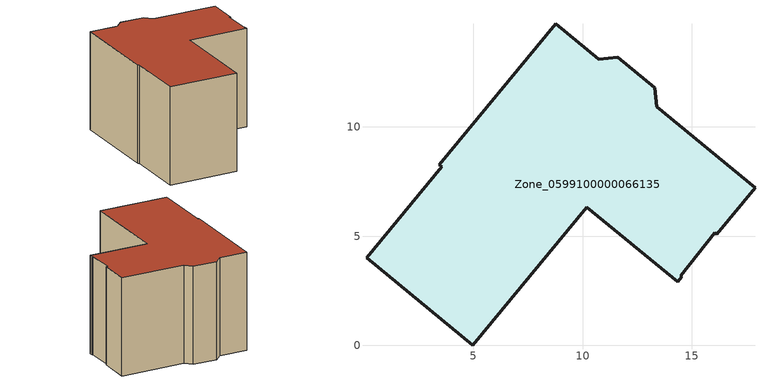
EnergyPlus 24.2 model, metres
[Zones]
Zone_0599100000066135
 floor ground (C_G): 14.54,3.16 14.35,2.92 10.19,6.34 4.97,0 0.11,4 3.54,8.19 3.44,8.27 8.76,14.74 10.74,13.11 11.6,13.19 13.3,11.79 13.39,10.94 17.89,7.22 16.13,5.09 16.04,5.17 14.49,3.2 z0
 wall outside (C_F): 14.35,2.92 14.54,3.16 14.49,3.2 16.04,5.17 16.13,5.09 17.89,7.22 13.39,10.94 13.3,11.79 11.6,13.19 10.74,13.11 8.76,14.74 3.44,8.27 3.54,8.19 0.11,4 4.97,0 10.19,6.34 14.35,2.92 z0:8.86
 roof outside (C_R): 16.04,5.17 16.13,5.09 17.89,7.22 13.39,10.94 13.3,11.79 11.6,13.19 10.74,13.11 8.76,14.74 3.44,8.27 3.54,8.19 0.11,4 4.97,0 10.19,6.34 14.35,2.92 14.54,3.16 14.49,3.2 z8.86
[BUILDING]
Pand.0599100000066135: North Axis=0; Terrain=City; Loads Convergence Tolerance Value=0.04; Temperature Convergence Tolerance Value=0.4; Solar Distribution=FullExterior; Maximum Number of Warmup Days=25; Minimum Number of Warmup Days=1
[Site:Location]
Rotterdam.The.Hague.AP_ZH_NLD Design_Conditions: Latitude=51.96; Longitude=4.45; Time Zone=1; Elevation=-4.5
[SITE:GROUNDTEMPERATURE:BUILDINGSURFACE]
18, 18, 18, 18, 18, 18, 18, 18, 18, 18, 18, 18
[MATERIAL] Thermal Absorptance=0.9; Solar Absorptance=0.7; Visible Absorptance=0.7
Name | Roughness | Thickness | Conductivity | Density | Specific Heat
G.D.1965 | MediumSmooth | 0.15 | 1 | 540 | 1210
F.D.1965 | Rough | 0.3 | 0.857143 | 1920 | 840
R.D.1965 | MediumRough | 0.2 | 0.08 | 1500 | 1000
[CONSTRUCTION]
C_G: G.D.1965
C_F: F.D.1965
C_R: R.D.1965
[ZONE]
Zone_0599100000066135: Type=1; Multiplier=1; Ceiling Height=Autocalculate; Volume=Autocalculate; Floor Area=autocalculate; Part of Total Floor Area=Yes
[ZONEINFILTRATION:DESIGNFLOWRATE]
Infil_Zone_0599100000066135: Zone or ZoneList or Space or SpaceList=Zone_0599100000066135; Schedule=AlwaysOn; Design Flow Rate Calculation Method=Flow/Area; Flow Rate per Floor Area=0.0042; Constant Term Coefficient=1; Temperature Term Coefficient=0; Velocity Term Coefficient=0; Velocity Squared Term Coefficient=0
[HVACTEMPLATE:ZONE:IDEALLOADSAIRSYSTEM]
Zone_0599100000066135: Maximum Heating Supply Air Temperature=50; Minimum Cooling Supply Air Temperature=13; Maximum Heating Supply Air Humidity Ratio=0.0156; Minimum Cooling Supply Air Humidity Ratio=0.0077; Heating Limit=NoLimit; Cooling Limit=NoLimit; Dehumidification Control Type=ConstantSensibleHeatRatio; Cooling Sensible Heat Ratio=0.7; Dehumidification Setpoint=60; Humidification Control Type=None; Humidification Setpoint=30; Outdoor Air Method=None; Outdoor Air Flow Rate per Person=0.00944; Outdoor Air Flow Rate per Zone Floor Area=0; Outdoor Air Flow Rate per Zone=0; Demand Controlled Ventilation Type=None; Outdoor Air Economizer Type=NoEconomizer; Heat Recovery Type=None; Sensible Heat Recovery Effectiveness=0.7; Latent Heat Recovery Effectiveness=0.65
[ZONECONTROL:THERMOSTAT]
ThermostatControl_Zone_0599100000066135: Zone or ZoneList=Zone_0599100000066135; Control Type Schedule=DualSetpointControlType; Control 1=Thermostat_Zone_0599100000066135; Temperature Difference Between Cutout And Setpoint=0
[THERMOSTATSETPOINT:DUALSETPOINT]
Thermostat_Zone_0599100000066135: Heating Setpoint Temperature Schedule=HeatingSetpoint_Zone_0599100000066135; Cooling Setpoint Temperature Schedule=CoolingSetpoint_Zone_0599100000066135
[SCHEDULE:COMPACT]
HeatingSetpoint_Zone_0599100000066135: Through: 12/31, For: AllDays, Until: 24:00, 21
CoolingSetpoint_Zone_0599100000066135: Through: 12/31, For: AllDays, Until: 24:00, 24
DualSetpointControlType: Through: 12/31, For: AllDays, Until: 24:00, 4
AlwaysOn: Through: 12/31, For: AllDays, Until: 24:00, 1
